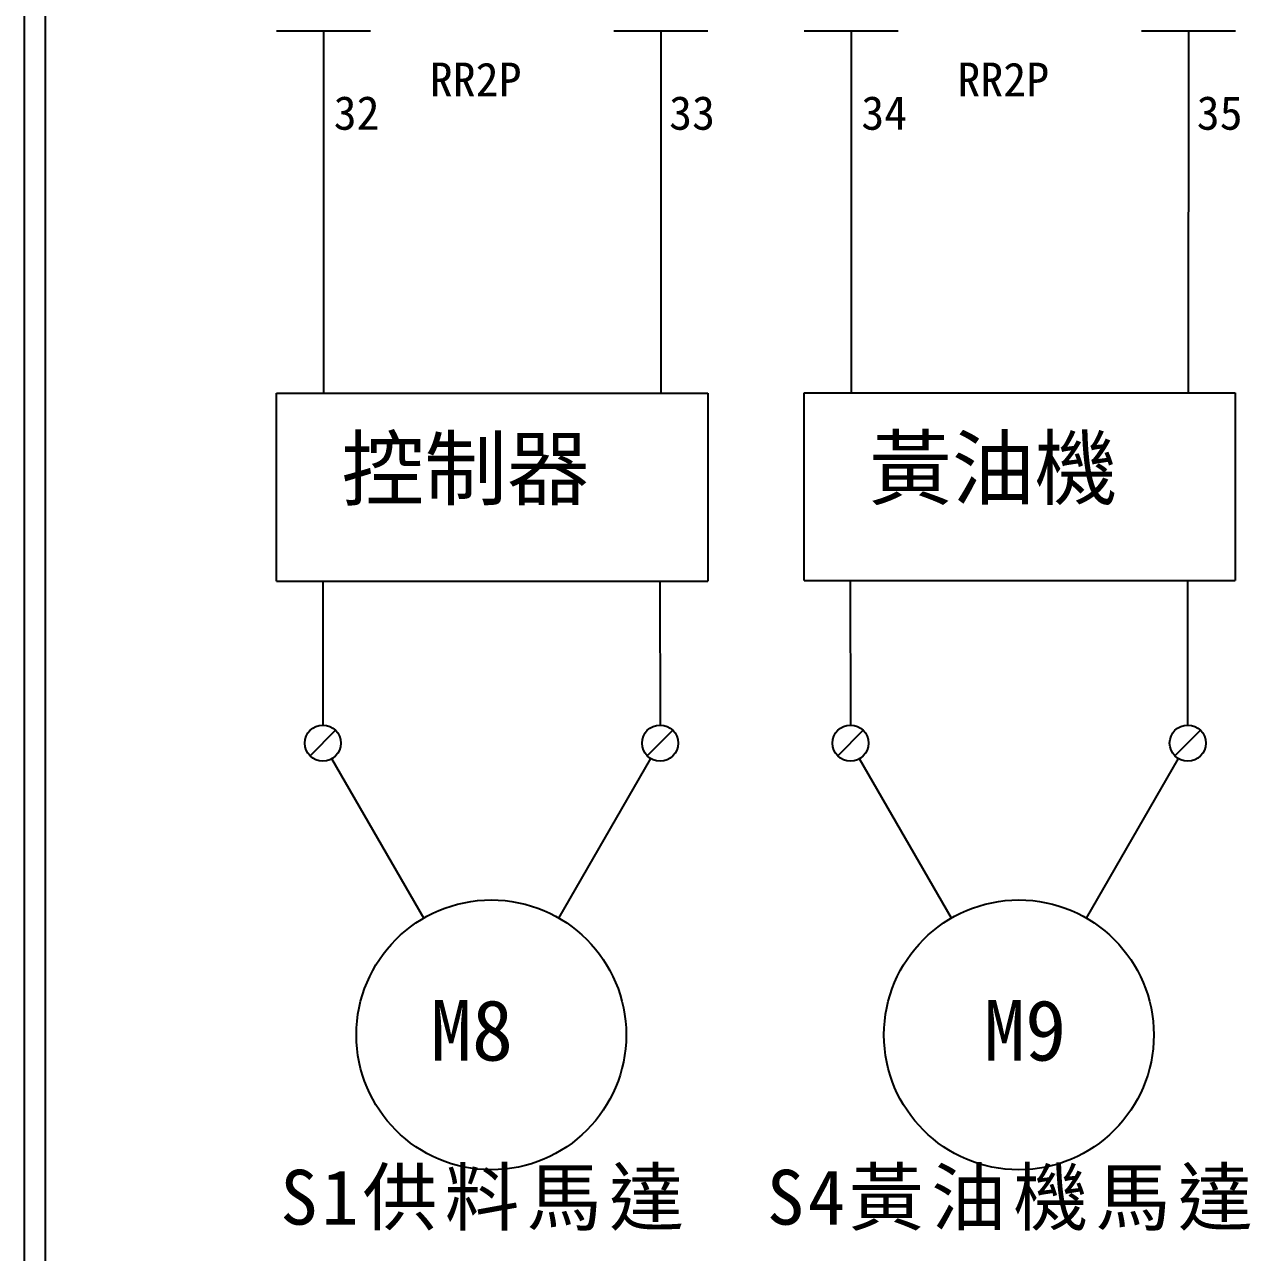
# Model space of a CAD drawing. Extents: x 10 to 297, y 3 to 207.
# Drawn here: x 10 to 82.7, y 58.7 to 131.5 of the extents above; entities that cross this region are included whole.
import ezdxf

# ---------------------------------------------------------------- set-up
doc = ezdxf.new("R2010")
doc.units = 0
doc.layers.get('0').update_dxf_attribs({"linetype": 'CONTINUOUS'})
doc.layers.add('圖框層', color=7, linetype='CONTINUOUS')
doc.layers.add('標尺寸層', color=3, linetype='CONTINUOUS')
doc.styles.add('STSL', font='kaiu.ttf')
doc.styles.add('標楷體', font='kaiu.ttf')

msp = doc.modelspace()

# ---------------------------------------------------------------- linework, layer by layer
for p, q in [((27.683, 98.541), (27.687, 90.012)), ((47.683, 98.541), (47.687, 90.012)), ((58.973, 98.541), (58.977, 90.012)), ((78.973, 98.541), (78.977, 90.012)), ((28.45, 89.699), (26.935, 88.184)), ((48.45, 89.699), (46.935, 88.184)), ((59.74, 89.699), (58.226, 88.184)), ((79.74, 89.699), (78.226, 88.184)), ((33.681, 78.569), (28.228, 88.014)), ((41.681, 78.569), (47.14, 88.024)), ((64.971, 78.569), (59.518, 88.014)), ((72.971, 78.569), (78.43, 88.024))]:
    msp.add_line(p, q)
for centre, radius in [((27.692, 88.942), 1.071), ((47.692, 88.942), 1.071), ((58.983, 88.942), 1.071), ((78.983, 88.942), 1.071), ((37.681, 71.641), 8), ((68.971, 71.641), 8)]:
    msp.add_circle(centre, radius)
at = {"layer": '圖框層', "color": 7}
for p, q in [((10, 3), (10, 206.969)), ((11.25, 4.25), (11.25, 205.719))]:
    msp.add_line(p, q, dxfattribs=at)
at = {"layer": '標尺寸層', "color": 7}
for p, q in [((24.95, 131.168), (30.518, 131.168)), ((27.734, 131.168), (27.734, 109.68)), ((44.95, 131.168), (50.518, 131.168)), ((47.734, 131.168), (47.73, 109.68)), ((56.24, 131.168), (61.808, 131.168)), ((59.024, 131.168), (59.024, 109.68)), ((76.24, 131.168), (81.808, 131.168)), ((79.024, 131.168), (79.02, 109.68)), ((24.946, 109.68), (30.514, 109.68)), ((24.946, 98.541), (24.946, 109.68)), ((30.514, 109.68), (44.946, 109.68)), ((44.946, 109.68), (50.514, 109.68)), ((50.514, 109.68), (50.514, 98.541)), ((56.236, 109.712), (61.804, 109.712)), ((56.236, 98.573), (56.236, 109.712)), ((61.804, 109.712), (76.236, 109.712)), ((76.236, 109.712), (81.804, 109.712)), ((81.804, 109.712), (81.804, 98.573)), ((24.946, 98.541), (30.514, 98.541)), ((30.514, 98.541), (44.946, 98.541)), ((44.946, 98.541), (50.514, 98.541)), ((56.236, 98.573), (61.804, 98.573)), ((61.804, 98.573), (76.236, 98.573)), ((76.236, 98.573), (81.804, 98.573))]:
    msp.add_line(p, q, dxfattribs=at)

# ---------------------------------------------------------------- texts
at = {"color": 0, "char_height": 3.25, "width": 29.84096, "attachment_point": 2, "style": '標楷體'}
for s, insert in [('{\\T1.1;S1供料馬達}', (37.358, 63.641)), ('{\\T1.1;S4黃油機馬達}', (68.649, 63.641))]:
    msp.add_mtext(s, dxfattribs=dict(at, insert=insert))
at = {"layer": '圖框層', "color": 4, "style": 'STSL'}
for s, height, p in [('RR2P', 2, (34.034, 127.289)), ('RR2P', 2, (65.324, 127.289)), ('32', 2, (28.334, 125.304)), ('33', 2, (48.228, 125.304)), ('34', 2, (59.625, 125.304)), ('35', 2, (79.518, 125.304)), ('控制器', 3.6, (28.79, 103.418)), ('黃油機', 3.6, (60.08, 103.45)), ('M8', 3.6, (34.078, 70.117)), ('M9', 3.6, (66.887, 70.117))]:
    msp.add_text(s, height=height, dxfattribs=at).set_placement(p)

doc.saveas('drawing.dxf')
